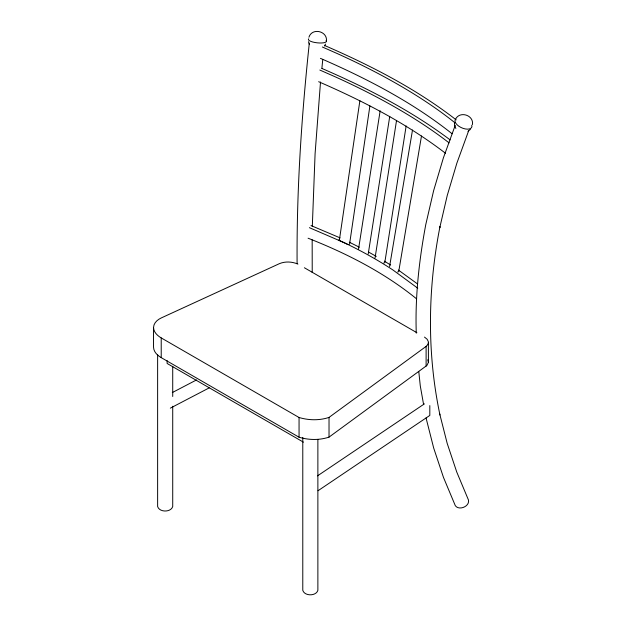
<?xml version="1.0" encoding="UTF-8"?>
<svg xmlns="http://www.w3.org/2000/svg" width="626" height="626" viewBox="0 0 626 626"><rect width="100%" height="100%" fill="white"/><g stroke="black" fill="none" stroke-linecap="round" stroke-linejoin="round"><path stroke-width="0.94" d="M312.171 239.844L312.225 272.607M312.311 226.51L315.089 153.699L320.512 82.014M321.874 68.398L322.75 59.642M424.491 337.093L427.143 339.253L428.372 341.741L428.427 362.305L426.901 365.451L329.026 437.12C319.385 440.36 308.751 440.094 299.056 437.222L161.218 357.634C157.423 355.419 153.644 351.882 153.534 347.187L153.534 327.468C153.652 322.93 157.509 319.651 161.351 317.898L279.321 263.695C285.198 261.206 292.099 261.582 297.906 264.102M428.427 342.586L428.012 344.23L426.11 346.397L329.026 417.401C319.385 420.641 308.751 420.375 299.056 417.503L161.218 337.915C157.423 335.7 153.644 332.163 153.534 327.468M339.386 240.048L359.88 100.731M349.543 244.281L369.896 105.935M358.487 249.391L380.154 110.802M368.229 253.968L389.748 116.342M375.037 258.045L396.548 120.419M406.141 125.959L384.787 262.623L383.761 263.014M389.575 266.613L412.503 130.012M421.486 135.983L398.715 271.621L397.612 271.974M309.455 43.147L309.252 43.695C301.529 116.686 296.583 190.061 297.1 263.491M455.204 125.38L443.38 157.893L433.615 190.711L425.774 224.577C419.099 260.322 415.015 296.724 416.267 333.126M468.569 130.975L456.855 163.19L447.261 195.422L439.757 227.7L439.968 226.69C427.761 288.68 426.854 353.072 439.968 414.991M308.939 37.216C312.038 27.301 327.914 31.065 326.396 41.269M324.44 46.011L325.543 44.07M470.408 129.347L468.005 131.39M317.515 475.862L424.42 403.856M318.047 490.721L429.812 415.437L429.812 405.578M172.314 392.565L196.486 379.951M170.319 408.16L209.162 387.901M309.393 227.676L343.917 242.559A348.424 166.093 7.1 0 1 393.073 270.08L417.738 288.187M311.005 225.563L340.043 237.857M308.078 238.209C346.655 253.381 384.114 272.498 416.415 298.712M324.464 45.424C370.78 65.519 416.196 88.822 456.205 119.887M322.374 47.005L337.195 53.539A380.162 133.127 14.4 0 1 454.969 122.813M320.442 58.343C366.859 78.563 412.362 102.116 452.113 133.768M321.928 68.461C366.883 87.898 410.914 110.387 450.164 139.911M319.847 70.042L335.536 76.959A380.162 133.127 14.4 0 1 449.061 142.869M318.65 81.709C363.221 101.076 406.83 123.596 445.493 153.26M338.478 240.048L347.946 244.523M349.316 242.207L359.293 247.168M368.769 252.176L376.273 256.37M304.4 267.764L416.877 332.703M303.43 442.159L167.126 363.471L167.126 360.615M384.348 261.144L390.632 265.017M398.371 270.041L417.511 283.93M455.853 128.463L454.679 125.709L454.468 122.539M427.722 359.778L428.427 362.305M309.377 44.462L308.446 41.699M439.687 413.825L447.175 443.333L456.753 472.043L468.459 499.994C469.962 506.364 459.014 510.941 455.313 505.683L443.482 477.427L433.701 448.099L426.048 417.949M423.614 404.623L420.289 385.921L418.794 371.609M472.466 124.574C473.968 114.957 459.437 110.567 455.415 119.464A9.054 4.609 24.2 0 0 462.99 128.322A9.054 4.609 24.2 0 0 471.761 125.177M426.11 346.397L426.11 366.116M329.026 417.401L329.026 437.12M317.875 439.405L317.875 590.341C316.107 596.312 304.549 596.312 302.781 590.341L302.781 437.457M299.056 417.503L299.056 437.222M172.721 366.312L172.721 396.501M172.721 406.235L172.721 506.536C170.953 512.506 159.395 512.506 157.627 506.536L157.627 354.629M161.218 337.915L161.218 357.634M326.099 40.596A9.054 2.481 6.3 0 1 317.359 42.842A9.054 2.481 6.3 0 1 308.704 38.812"/></g></svg>
